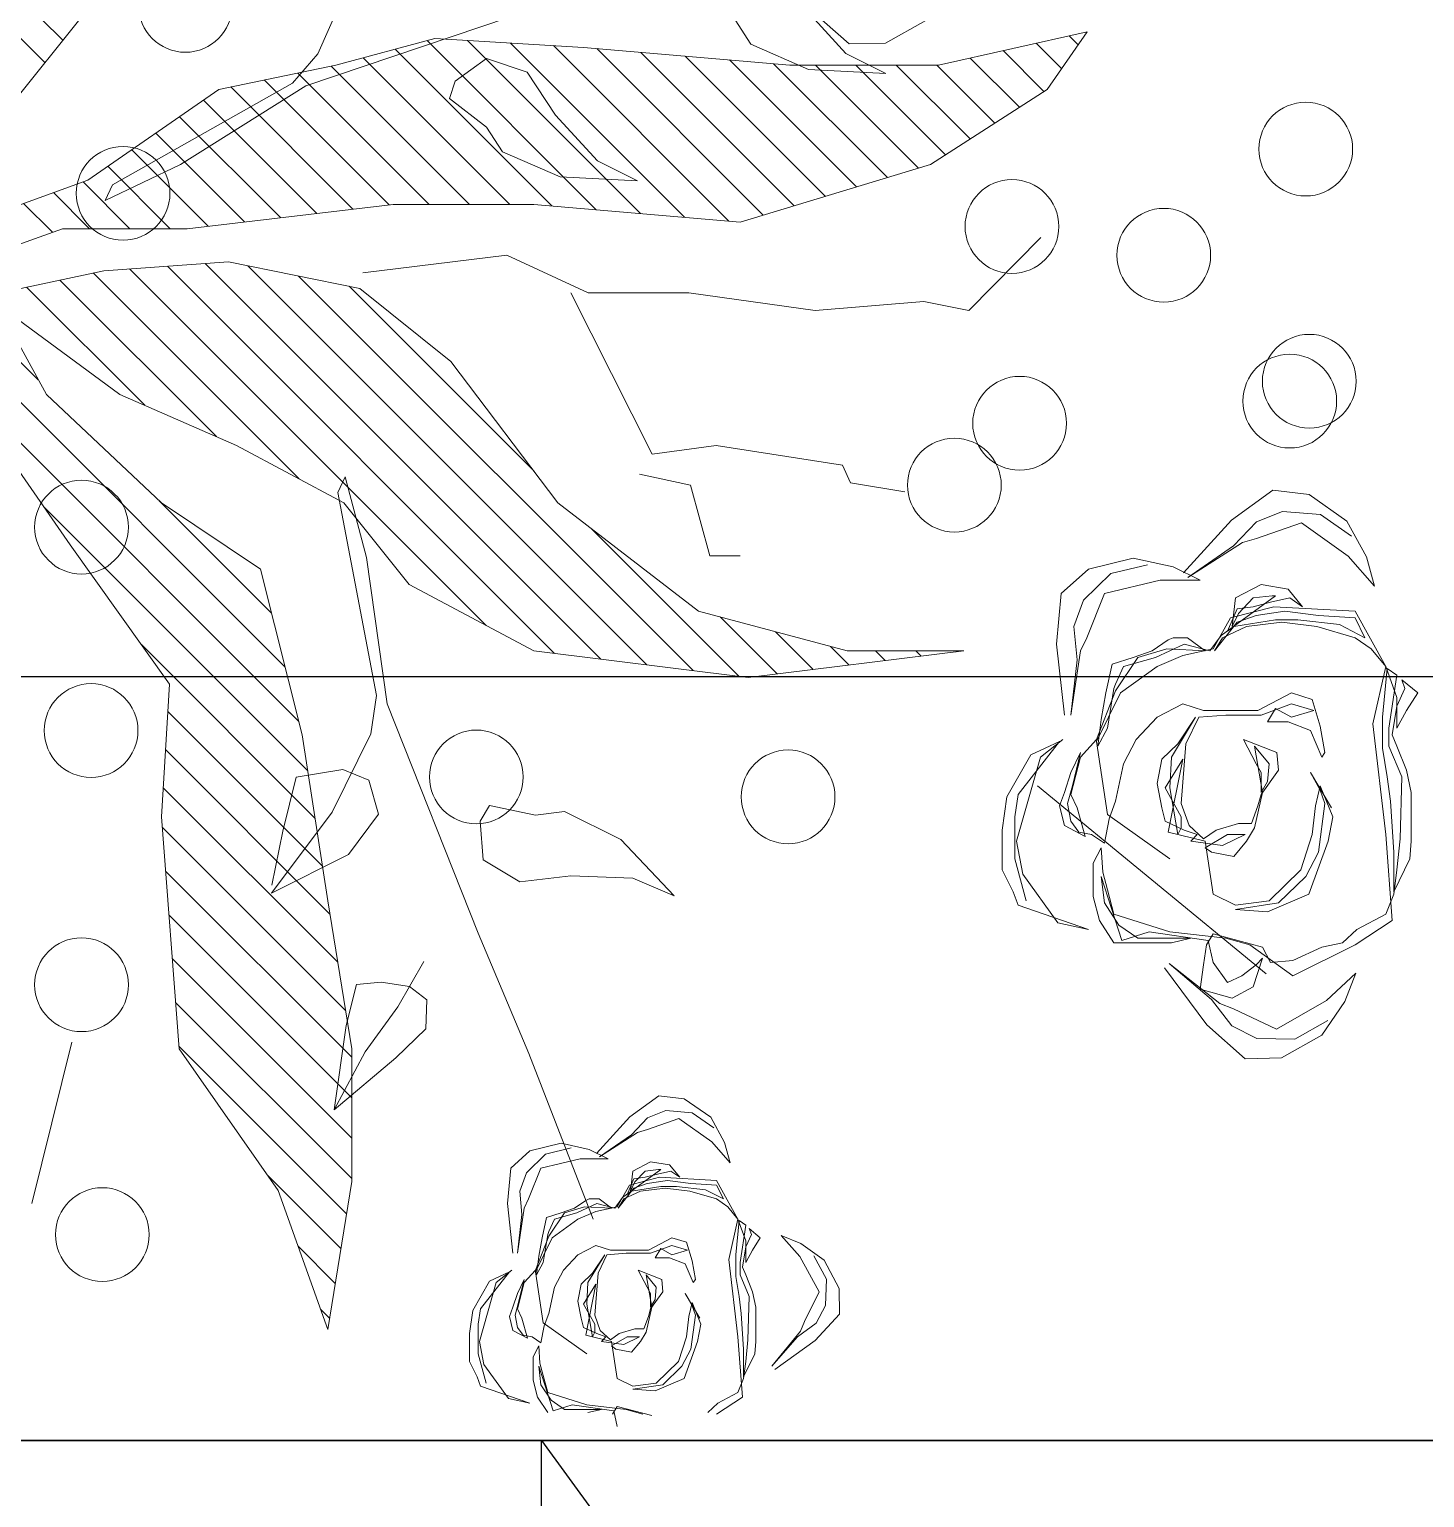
# Model space of a CAD drawing. Header units: millimetres. Extents: x -122165 to 59500, y -31598 to 53500.
# Drawn here: x 3254.5 to 3619.8, y 16248.9 to 16633.2 of the extents above; entities that cross this region are included whole.
import ezdxf

# ---------------------------------------------------------------- set-up
doc = ezdxf.new("R2010")
doc.units = ezdxf.units.MM
doc.header["$MEASUREMENT"] = 0
doc.layers.add('Ano_Line_Parking', color=8, linetype='Continuous')
doc.layers.add('Pln_Elv_Stair', color=3, linetype='Continuous')
for name, color, linetype, lineweight in [('ARC_A_ R.C.C', 162, 'Continuous', 40), ('ARC_A_R.C.C. Hatch', 8, 'Continuous', 5), ('Lan_Planter', 74, 'Continuous', 13)]:
    doc.layers.add(name, color=color, linetype=linetype, lineweight=lineweight)

# ---------------------------------------------------------------- blocks, each defined once
blk = doc.blocks.new('ARC$1$Existing Layout$0$col gf 180116')
at = {"layer": 'ARC_A_R.C.C. Hatch'}
h = blk.add_hatch(color=256, dxfattribs=at)
h.dxf.hatch_style = 1
h.paths.add_polyline_path([(201.73999, 26.78621), (202.64, 26.78621), (202.64, 26.48621), (201.73999, 26.48621)])
edge = h.paths.add_edge_path()
edge.add_line((216.33999, 22.98621), (216.13999, 22.98621))
edge.add_line((216.13999, 22.98621), (216.13999, 25.58621))
edge.add_line((216.13999, 25.58621), (218.33999, 25.58621))
edge.add_line((218.33999, 25.58621), (218.33999, 22.98621))
edge.add_line((218.33999, 22.98621), (218.03999, 22.98621))
h.paths.add_polyline_path([(207.13999, 25.88621), (207.43999, 25.88621), (207.43999, 26.78621), (207.13999, 26.78621)])
h.paths.add_polyline_path([(208.03999, 20.48621), (208.03999, 20.78621), (207.13999, 20.78621), (207.13999, 20.48621)])
h.paths.add_polyline_path([(202.63999, 32.78621), (202.63999, 32.48621), (201.73999, 32.48621), (201.73999, 32.78621)])
h.paths.add_polyline_path([(191.23999, 20.48621), (191.23999, 20.78621), (190.33999, 20.78621), (190.33999, 20.48621)])
h.paths.add_polyline_path([(184.03999, 20.48621), (184.03999, 20.78621), (183.13999, 20.78621), (183.13999, 20.48621)])
h.paths.add_polyline_path([(220.63999, 14.18621), (220.33999, 14.18621), (220.33999, 13.28621), (220.63999, 13.28621)])
h.paths.add_polyline_path([(220.63999, 20.48621), (220.63999, 20.78621), (219.73999, 20.78621), (219.73999, 20.48621)])
h.paths.add_polyline_path([(220.63999, 25.28621), (220.63999, 25.58621), (219.73999, 25.58621), (219.73999, 25.28621)])
h.paths.add_polyline_path([(220.63999, 32.78621), (220.63999, 32.48621), (219.73999, 32.48621), (219.73999, 32.78621)])
h.paths.add_polyline_path([(220.33999, 37.28621), (220.63999, 37.28621), (220.63999, 38.18621), (220.33999, 38.18621)])
h.paths.add_polyline_path([(201.13999, 43.28621), (201.43999, 43.28621), (201.43999, 44.18621), (201.13999, 44.18621)])
h.paths.add_polyline_path([(196.33999, 43.28621), (196.63999, 43.28621), (196.63999, 44.18621), (196.33999, 44.18621)])
h.paths.add_polyline_path([(190.33999, 43.28621), (190.63999, 43.28621), (190.63999, 44.18621), (190.33999, 44.18621)])
h.paths.add_polyline_path([(207.13999, 43.28621), (207.43999, 43.28621), (207.43999, 44.18621), (207.13999, 44.18621)])
h.paths.add_polyline_path([(220.63999, 56.78621), (220.33999, 56.78621), (220.33999, 55.88621), (220.63999, 55.88621)])
h.paths.add_polyline_path([(220.33999, 50.78621), (220.63999, 50.78621), (220.63999, 49.88621), (220.33999, 49.88621)])
h.paths.add_polyline_path([(226.33999, 50.78621), (226.63999, 50.78621), (226.63999, 49.88621), (226.33999, 49.88621)])
h.paths.add_polyline_path([(220.33999, 43.28621), (220.63999, 43.28621), (220.63999, 44.18621), (220.33999, 44.18621)])
h.paths.add_polyline_path([(232.63999, 44.18621), (232.63999, 43.88621), (231.73999, 43.88621), (231.73999, 44.18621)])
h.paths.add_polyline_path([(232.63999, 50.48621), (232.63999, 50.78621), (231.73999, 50.78621), (231.73999, 50.48621)])
h.paths.add_polyline_path([(232.63999, 55.88621), (232.63999, 56.18621), (231.73999, 56.18621), (231.73999, 55.88621)])
h.paths.add_polyline_path([(213.13999, 43.28621), (213.43999, 43.28621), (213.43999, 44.18621), (213.13999, 44.18621)])
h.paths.add_polyline_path([(226.63999, 7.88621), (226.63999, 8.18621), (225.73999, 8.18621), (225.73999, 7.88621)])
h.paths.add_polyline_path([(226.63999, 13.28621), (226.63999, 13.58621), (225.73999, 13.58621), (225.73999, 13.28621)])
h.paths.add_polyline_path([(201.73999, 20.78621), (201.73999, 20.48621), (202.63999, 20.48621), (202.63999, 20.78621)])
h.paths.add_polyline_path([(184.03999, 25.88621), (184.03999, 26.18621), (183.13999, 26.18621), (183.13999, 25.88621)])
h.paths.add_polyline_path([(183.13999, 14.18621), (183.13999, 13.88621), (184.03999, 13.88621), (184.03999, 14.18621)])
h.paths.add_polyline_path([(202.63999, 13.88621), (202.63999, 14.18621), (201.73999, 14.18621), (201.73999, 13.88621)])
h.paths.add_polyline_path([(196.33999, 13.28621), (196.63999, 13.28621), (196.63999, 14.18621), (196.33999, 14.18621)])
h.paths.add_polyline_path([(190.33999, 13.28621), (190.63999, 13.28621), (190.63999, 14.18621), (190.33999, 14.18621)])
h.paths.add_polyline_path([(196.33999, 25.88621), (196.63999, 25.88621), (196.63999, 26.78621), (196.33999, 26.78621)])
h.paths.add_polyline_path([(190.33999, 25.88621), (190.63999, 25.88621), (190.63999, 26.78621), (190.33999, 26.78621)])
h.paths.add_polyline_path([(214.03999, 13.28621), (214.03999, 13.58621), (213.13999, 13.58621), (213.13999, 13.28621)])
h.paths.add_polyline_path([(213.13999, 20.78621), (213.13999, 20.48621), (214.03999, 20.48621), (214.03999, 20.78621)])
h.paths.add_polyline_path([(213.43999, 26.78621), (213.13999, 26.78621), (213.13999, 25.88621), (213.43999, 25.88621)])
h.paths.add_polyline_path([(214.03999, 32.78621), (214.03999, 32.48621), (213.13999, 32.48621), (213.13999, 32.78621)])
h.paths.add_polyline_path([(214.03999, 7.88621), (214.03999, 8.18621), (213.13999, 8.18621), (213.13999, 7.88621)])
h.paths.add_polyline_path([(226.63999, 20.48621), (226.63999, 20.78621), (225.73999, 20.78621), (225.73999, 20.48621)])
h.paths.add_polyline_path([(226.63999, 25.28621), (226.63999, 25.58621), (225.73999, 25.58621), (225.73999, 25.28621)])
h.paths.add_polyline_path([(226.63999, 32.78621), (226.63999, 32.48621), (225.73999, 32.48621), (225.73999, 32.78621)])
h.paths.add_polyline_path([(226.63999, 37.28621), (226.63999, 37.58621), (225.73999, 37.58621), (225.73999, 37.28621)])
h.paths.add_polyline_path([(225.73999, 44.18621), (225.73999, 43.88621), (226.63999, 43.88621), (226.63999, 44.18621)])
h.paths.add_polyline_path([(226.63999, 56.78621), (226.33999, 56.78621), (226.33999, 55.88621), (226.63999, 55.88621)])
h.paths.add_polyline_path([(214.03999, 55.88621), (214.03999, 56.18621), (213.13999, 56.18621), (213.13999, 55.88621)])
h.paths.add_polyline_path([(213.13999, 37.28621), (213.43999, 37.28621), (213.43999, 38.18621), (213.13999, 38.18621)])
h.paths.add_polyline_path([(214.03999, 50.78621), (213.73999, 50.78621), (213.73999, 49.88621), (214.03999, 49.88621)])
h.paths.add_polyline_path([(207.13999, 37.28621), (207.43999, 37.28621), (207.43999, 38.18621), (207.13999, 38.18621)])
h.paths.add_polyline_path([(207.13999, 49.88621), (207.43999, 49.88621), (207.43999, 50.78621), (207.13999, 50.78621)])
h.paths.add_polyline_path([(183.13999, 50.18621), (183.13999, 49.88621), (184.03999, 49.88621), (184.03999, 50.18621)])
h.paths.add_polyline_path([(183.13999, 38.18621), (183.13999, 37.88621), (184.03999, 37.88621), (184.03999, 38.18621)])
h.paths.add_polyline_path([(201.73999, 37.58621), (201.73999, 37.28621), (202.63999, 37.28621), (202.63999, 37.58621)])
h.paths.add_polyline_path([(196.33999, 37.28621), (196.63999, 37.28621), (196.63999, 38.18621), (196.33999, 38.18621)])
h.paths.add_polyline_path([(190.33999, 37.28621), (190.63999, 37.28621), (190.63999, 38.18621), (190.33999, 38.18621)])
h.paths.add_polyline_path([(201.13999, 49.88621), (201.43999, 49.88621), (201.43999, 50.78621), (201.13999, 50.78621)])
h.paths.add_polyline_path([(196.33999, 49.88621), (196.63999, 49.88621), (196.63999, 50.78621), (196.33999, 50.78621)])
h.paths.add_polyline_path([(190.33999, 49.88621), (190.63999, 49.88621), (190.63999, 50.78621), (190.33999, 50.78621)])
h.paths.add_polyline_path([(220.63999, 8.18621), (220.33999, 8.18621), (220.33999, 7.28621), (220.63999, 7.28621)])
h.paths.add_polyline_path([(195.73999, 20.48621), (195.73999, 20.78621), (196.63999, 20.78621), (196.63999, 20.48621)])
h.paths.add_polyline_path([(183.13999, 43.58621), (183.13999, 43.28621), (184.03999, 43.28621), (184.03999, 43.58621)])
blk = doc.blocks.new('ARC')
at = {"layer": 'ARC_A_ R.C.C', "extrusion": (4.48937e-09, -4.26518e-20, 1), "xscale": 999.9941761349517, "yscale": 999.9941761349517, "zscale": 999.9941761349517}
blk.add_blockref('ARC$1$Existing Layout$0$col gf 180116', (-183138.93, -13286.14, -0.89), dxfattribs=at)
blk = doc.blocks.new('b-85')
at = {"color": 30, "true_color": 0xef731a}
for p, q in [((-285.22, 701.71), (-274.62, 707.08)), ((-274.62, 707.08), (-255.53, 707.08)), ((-255.53, 707.08), (-239.63, 704.78)), ((-239.63, 704.78), (-219.48, 693.28)), ((-303.24, 665.67), (-291.58, 699.41)), ((-291.58, 699.41), (-285.22, 701.71)), ((-269.31, 700.95), (-289.46, 695.58)), ((-260.83, 700.18), (-276.74, 697.11)), ((-249.17, 700.95), (-269.31, 700.95)), ((-220.54, 688.68), (-260.83, 700.18)), ((-238.57, 699.41), (-249.17, 700.95)), ((-213.12, 679.47), (-238.57, 699.41)), ((-276.74, 697.11), (-300.06, 680.24)), ((-219.48, 693.28), (-213.12, 679.47)), ((-212.06, 677.94), (-220.54, 688.68)), ((-300.06, 680.24), (-303.24, 665.67)), ((-258.71, 667.2), (-253.41, 677.17)), ((-253.41, 677.17), (-243.87, 679.47)), ((-243.87, 679.47), (-237.51, 677.17)), ((-237.51, 677.17), (-227.96, 674.11)), ((-200.39, 677.17), (-166.47, 681.01)), ((-166.47, 681.01), (-142.08, 678.71)), ((-142.08, 678.71), (-130.42, 665.67)), ((-244.93, 671.04), (-258.71, 667.2)), ((-256.59, 670.27), (-257.65, 664.14)), ((-251.29, 674.11), (-256.59, 670.27)), ((-242.81, 675.64), (-251.29, 674.11)), ((-238.57, 674.11), (-244.93, 671.04)), ((-234.32, 673.34), (-242.81, 675.64)), ((-220.54, 669.5), (-238.57, 674.11)), ((-218.42, 669.5), (-234.32, 673.34)), ((-227.96, 674.11), (-218.42, 669.5)), ((-212.06, 661.83), (-220.54, 669.5)), ((-200.39, 674.11), (-173.89, 671.04)), ((-169.65, 669.5), (-200.39, 674.11)), ((-173.89, 671.04), (-157.98, 672.57)), ((-163.28, 666.44), (-169.65, 669.5)), ((-157.98, 672.57), (-145.26, 667.97)), ((-287.34, 663.37), (-299, 660.3)), ((-271.43, 663.37), (-287.34, 663.37)), ((-264.01, 659.53), (-271.43, 663.37)), ((-257.65, 664.14), (-261.89, 658)), ((-142.08, 658), (-163.28, 666.44)), ((-145.26, 667.97), (-132.54, 654.93)), ((-130.42, 665.67), (-125.11, 644.2)), ((-299, 660.3), (-309.6, 653.4)), ((-277.8, 659.53), (-308.54, 649.56)), ((-301.12, 651.1), (-290.52, 658)), ((-295.82, 653.4), (-284.16, 656.47)), ((-290.52, 658), (-277.8, 659.53)), ((-284.16, 656.47), (-275.68, 658.77)), ((-275.68, 658.77), (-264.01, 659.53)), ((-269.31, 626.56), (-248.11, 656.47)), ((-261.89, 658), (-250.23, 655.7)), ((-250.23, 655.7), (-241.75, 652.63)), ((-248.11, 656.47), (-213.12, 661.83)), ((-215.24, 661.07), (-202.52, 659.53)), ((-206.76, 656.47), (-215.24, 661.07)), ((-213.12, 661.83), (-189.79, 650.33)), ((-188.73, 652.63), (-212.06, 661.83)), ((-187.67, 653.4), (-206.76, 656.47)), ((-202.52, 659.53), (-189.79, 657.23)), ((-189.79, 657.23), (-176.01, 654.17)), ((-135.72, 631.16), (-142.08, 658)), ((-132.54, 654.93), (-128.3, 637.29)), ((-309.6, 653.4), (-309.6, 644.2)), ((-308.54, 649.56), (-304.3, 636.53)), ((-307.48, 641.9), (-301.12, 651.1)), ((-304.3, 626.56), (-295.82, 653.4)), ((-241.75, 652.63), (-223.72, 648.8)), ((-223.72, 648.8), (-212.06, 642.66)), ((-189.79, 650.33), (-177.07, 632.69)), ((-172.83, 641.9), (-188.73, 652.63)), ((-185.55, 652.63), (-187.67, 653.4)), ((-177.07, 648.8), (-185.55, 652.63)), ((-172.83, 633.46), (-177.07, 648.8)), ((-176.01, 654.17), (-172.83, 644.2)), ((-309.6, 644.2), (-309.6, 625.79)), ((-307.48, 616.59), (-307.48, 641.9)), ((-212.06, 642.66), (-201.46, 632.69)), ((-172.83, 644.2), (-169.65, 634.99)), ((-168.59, 628.09), (-172.83, 641.9)), ((-125.11, 644.2), (-129.36, 625.02)), ((-304.3, 636.53), (-308.54, 608.15)), ((-169.65, 634.99), (-164.35, 627.32)), ((-321.62, 629.22), (-348.99, 608.8)), ((-338.8, 602.59), (-319.52, 626.98)), ((-319.52, 626.98), (-336.75, 606.61)), ((-256.59, 627.32), (-260.83, 609.69)), ((-221.6, 620.42), (-256.59, 627.32)), ((-255.53, 619.66), (-251.29, 628.86)), ((-251.29, 628.86), (-244.93, 630.39)), ((-249.17, 621.19), (-235.38, 628.86)), ((-244.93, 630.39), (-233.26, 632.69)), ((-235.38, 628.86), (-221.6, 620.42)), ((-233.26, 632.69), (-221.6, 630.39)), ((-221.6, 630.39), (-214.18, 622.72)), ((-201.46, 632.69), (-195.09, 620.42)), ((-177.07, 632.69), (-171.77, 620.42)), ((-166.47, 619.66), (-172.83, 633.46)), ((-169.65, 609.69), (-168.59, 628.09)), ((-164.35, 627.32), (-163.28, 625.02)), ((-135.72, 611.99), (-135.72, 631.16)), ((-309.6, 625.79), (-307.48, 616.59)), ((-307.48, 599.72), (-304.3, 626.56)), ((-235.38, 626.56), (-257.65, 622.72)), ((-257.65, 622.72), (-254.47, 621.19)), ((-254.47, 621.19), (-249.17, 621.19)), ((-242.81, 621.19), (-253.41, 617.35)), ((-214.18, 618.89), (-242.81, 621.19)), ((-220.54, 625.79), (-235.38, 626.56)), ((-201.46, 614.29), (-220.54, 625.79)), ((-214.18, 622.72), (-201.46, 614.29)), ((-195.09, 620.42), (-198.27, 610.45)), ((-171.77, 620.42), (-168.59, 605.85)), ((-163.28, 625.02), (-163.28, 618.12)), ((-129.36, 625.02), (-135.72, 611.99)), ((-132.17, 619.98), (-106.92, 597)), ((-262.95, 601.25), (-260.83, 616.59)), ((-260.83, 616.59), (-257.65, 613.52)), ((-253.41, 617.35), (-259.77, 610.45)), ((-257.65, 613.52), (-255.53, 619.66)), ((-201.46, 612.75), (-214.18, 618.89)), ((-200.39, 599.72), (-201.46, 612.75)), ((-169.65, 607.39), (-166.47, 619.66)), ((-163.28, 618.12), (-169.65, 609.69)), ((-134.48, 617.96), (-119.31, 596)), ((-117.66, 591.8), (-134.48, 617.96)), ((-348.99, 608.8), (-365.2, 590.44)), ((-336.75, 606.61), (-349.4, 596.84)), ((-336.11, 596.65), (-331.87, 611.99)), ((-331.87, 611.99), (-320.21, 610.45)), ((-319.15, 605.85), (-328.69, 598.95)), ((-320.21, 610.45), (-310.67, 608.92)), ((-308.54, 608.15), (-319.15, 605.85)), ((-305.36, 605.85), (-311.73, 582.08)), ((-310.67, 608.92), (-305.36, 605.85)), ((-286.28, 605.85), (-291.58, 595.11)), ((-260.83, 609.69), (-286.28, 605.85)), ((-268.25, 595.88), (-266.13, 606.62)), ((-266.13, 606.62), (-264.01, 609.69)), ((-264.01, 609.69), (-257.65, 598.95)), ((-259.77, 610.45), (-255.53, 604.32)), ((-198.27, 610.45), (-198.27, 584.38)), ((-162.22, 602.02), (-169.65, 607.39)), ((-168.59, 605.85), (-153.74, 597.42)), ((-341.34, 596), (-338.8, 602.59)), ((-328.69, 598.95), (-325.51, 592.05)), ((-310.67, 588.21), (-307.48, 599.72)), ((-257.65, 590.51), (-262.95, 601.25)), ((-257.65, 598.95), (-257.65, 590.51)), ((-255.53, 604.32), (-252.35, 593.58)), ((-200.39, 582.84), (-200.39, 599.72)), ((-169.65, 605.08), (-155.86, 594.35)), ((-163.28, 601.25), (-169.65, 605.08)), ((-157.98, 589.75), (-163.28, 601.25)), ((-143.14, 575.94), (-162.22, 602.02)), ((-160.1, 598.95), (-149.5, 594.35)), ((-157.98, 595.88), (-160.1, 598.95)), ((-349.4, 596.84), (-355.53, 584.78)), ((-351.03, 575.34), (-341.34, 596)), ((-330.81, 586.68), (-336.11, 596.65)), ((-325.51, 592.05), (-320.21, 585.14)), ((-294.76, 579.78), (-293.7, 595.11)), ((-293.7, 595.11), (-290.52, 574.41)), ((-291.58, 595.11), (-289.46, 579.01)), ((-260.83, 589.75), (-268.25, 595.88)), ((-252.35, 593.58), (-252.35, 587.45)), ((-157.98, 596.65), (-151.62, 593.58)), ((-144.2, 595.11), (-157.98, 596.65)), ((-154.8, 575.94), (-157.98, 595.88)), ((-155.86, 594.35), (-152.68, 585.14)), ((-153.74, 597.42), (-148.44, 576.71)), ((-151.62, 593.58), (-144.2, 586.68)), ((-149.5, 594.35), (-148.44, 586.68)), ((-137.84, 582.84), (-144.2, 595.11)), ((-119.31, 596), (-107.67, 585.06)), ((-115.78, 585), (-117.66, 591.8)), ((-106.92, 597), (-92.57, 577.14)), ((-365.2, 590.44), (-364.79, 572.95)), ((-355.53, 584.78), (-355.89, 566.57)), ((-317.03, 582.08), (-330.81, 586.68)), ((-325.51, 567.51), (-310.67, 588.21)), ((-320.21, 585.14), (-317.03, 582.08)), ((-254.47, 585.91), (-260.83, 589.75)), ((-237.51, 582.08), (-254.47, 585.91)), ((-252.35, 587.45), (-243.87, 584.38)), ((-215.24, 585.91), (-237.51, 582.08)), ((-223.72, 585.14), (-227.96, 582.84)), ((-212.06, 591.28), (-223.72, 585.14)), ((-223.72, 579.01), (-215.24, 585.91)), ((-218.42, 575.18), (-212.06, 591.28)), ((-155.86, 572.87), (-157.98, 589.75)), ((-152.68, 585.14), (-150.56, 571.34)), ((-148.44, 586.68), (-146.32, 578.24)), ((-144.2, 586.68), (-143.14, 577.48)), ((-108.14, 563.49), (-115.78, 585)), ((-107.67, 585.06), (-102.74, 572.46)), ((-311.73, 582.08), (-319.15, 578.24)), ((-319.15, 578.24), (-318.09, 567.51)), ((-286.28, 559.84), (-294.76, 579.78)), ((-289.46, 579.01), (-274.62, 563.67)), ((-243.87, 584.38), (-238.57, 582.84)), ((-238.57, 582.84), (-226.9, 574.41)), ((-237.51, 582.84), (-232.2, 579.78)), ((-227.96, 582.84), (-237.51, 582.84)), ((-232.2, 579.78), (-223.72, 579.01)), ((-203.58, 579.78), (-197.21, 575.94)), ((-203.58, 569.81), (-203.58, 579.78)), ((-195.09, 568.27), (-200.39, 582.84)), ((-198.27, 584.38), (-189.79, 568.27)), ((-146.32, 578.24), (-144.2, 569.04)), ((-143.14, 577.48), (-143.14, 575.94)), ((-139.96, 569.81), (-137.84, 582.84)), ((-364.79, 572.95), (-353.96, 553.66)), ((-337.31, 551.41), (-351.03, 575.34)), ((-290.52, 574.41), (-277.8, 561.37)), ((-226.9, 574.41), (-218.42, 575.18)), ((-197.21, 575.94), (-201.46, 568.27)), ((-157.98, 556), (-155.86, 572.87)), ((-154.8, 565.21), (-154.8, 575.94)), ((-150.56, 571.34), (-152.68, 555.24)), ((-148.44, 576.71), (-150.56, 537.6)), ((-102.74, 572.46), (-104.15, 554.29)), ((-92.57, 577.14), (-94.68, 559.78)), ((-355.89, 566.57), (-346.92, 550.8)), ((-310.67, 537.6), (-325.51, 567.51)), ((-318.09, 567.51), (-311.73, 553.7)), ((-274.62, 563.67), (-257.65, 558.3)), ((-207.82, 559.07), (-203.58, 569.81)), ((-201.46, 568.27), (-198.27, 557.54)), ((-198.27, 557.54), (-195.09, 568.27)), ((-189.79, 568.27), (-192.97, 558.3)), ((-156.92, 545.27), (-154.8, 565.21)), ((-148.44, 562.9), (-139.96, 569.81)), ((-144.2, 569.04), (-148.44, 562.9)), ((-124.13, 541.01), (-108.14, 563.49)), ((-260.83, 550.63), (-286.28, 559.84)), ((-277.8, 561.37), (-266.13, 555.24)), ((-257.65, 558.3), (-243.87, 556.77)), ((-227.96, 559.07), (-244.93, 549.1)), ((-243.87, 556.77), (-234.32, 554.47)), ((-236.44, 554.47), (-227.96, 559.07)), ((-220.54, 553.7), (-207.82, 559.07)), ((-192.97, 558.3), (-205.7, 554.47)), ((-94.68, 559.78), (-107.33, 541.63)), ((-353.96, 553.66), (-337.75, 542.58)), ((-324.19, 537.42), (-337.31, 551.41)), ((-311.73, 553.7), (-309.6, 543.73)), ((-266.13, 555.24), (-242.81, 552.17)), ((-249.17, 548.33), (-260.83, 550.63)), ((-234.32, 554.47), (-249.17, 548.33)), ((-242.81, 552.17), (-236.44, 554.47)), ((-218.42, 552.17), (-220.54, 553.7)), ((-205.7, 554.47), (-218.42, 552.17)), ((-163.28, 537.6), (-157.98, 556)), ((-152.68, 555.24), (-153.74, 537.6)), ((-104.15, 554.29), (-114.62, 539.48)), ((-337.75, 542.58), (-324.19, 537.42)), ((-309.6, 543.73), (-303.24, 536.83)), ((-163.28, 533), (-156.92, 545.27)), ((-299, 519.96), (-310.67, 537.6)), ((-303.24, 536.83), (-295.82, 523.03)), ((-150.56, 537.6), (-177.07, 523.03)), ((-168.59, 529.93), (-163.28, 537.6)), ((-153.74, 537.6), (-163.28, 533)), ((-138.54, 528.37), (-124.13, 541.01)), ((-107.33, 541.63), (-124.54, 532.18)), ((-204.64, 529.16), (-257.65, 523.03)), ((-177.07, 523.03), (-204.64, 529.16)), ((-177.07, 523.03), (-168.59, 529.93)), ((-124.54, 532.18), (-138.54, 528.37)), ((-257.65, 523.03), (-299, 519.96)), ((-295.82, 523.03), (-286.28, 519.19)), ((-230.08, 522.26), (-241.75, 520.73)), ((-216.3, 524.56), (-230.08, 522.26)), ((-230.08, 515.36), (-215.24, 521.49)), ((-201.46, 524.56), (-216.3, 524.56)), ((-215.24, 521.49), (-206.76, 521.49)), ((-206.76, 521.49), (-181.31, 517.66)), ((-178.13, 522.26), (-201.46, 524.56)), ((-191.91, 517.66), (-177.07, 523.03)), ((-181.31, 517.66), (-178.13, 522.26)), ((-286.28, 519.19), (-274.62, 517.66)), ((-285.22, 519.19), (-269.31, 511.52)), ((-266.13, 519.19), (-285.22, 519.19)), ((-274.62, 517.66), (-259.77, 516.12)), ((-241.75, 520.73), (-266.13, 519.19)), ((-259.77, 516.12), (-230.08, 515.36)), ((-226.9, 513.06), (-215.24, 517.66)), ((-215.24, 517.66), (-209.94, 519.96)), ((-209.94, 519.96), (-196.15, 517.66)), ((-206.76, 517.66), (-191.91, 517.66)), ((-198.27, 513.06), (-206.76, 517.66)), ((-196.15, 517.66), (-187.67, 513.82)), ((-183.43, 515.36), (-189.79, 507.69)), ((-187.67, 513.82), (-183.43, 515.36)), ((-269.31, 511.52), (-260.83, 510.76)), ((-260.83, 510.76), (-251.29, 510.76)), ((-251.29, 510.76), (-237.51, 510.76)), ((-237.51, 510.76), (-226.9, 513.06)), ((-189.79, 507.69), (-198.27, 513.06)), ((-350.83, -234.9), (-337.03, -235.43)), ((-522.3, -261.21), (-517.85, -259.6)), ((-506.71, -260.13), (-520.81, -263.89)), ((-517.85, -259.6), (-510.42, -255.84)), ((-510.42, -255.84), (-497.06, -255.84)), ((-492.61, -260.13), (-506.71, -260.13)), ((-497.06, -255.84), (-485.93, -257.45)), ((-485.19, -261.21), (-492.61, -260.13)), ((-485.93, -257.45), (-471.83, -265.5)), ((-530.46, -284.83), (-522.3, -261.21)), ((-511.91, -262.82), (-528.24, -274.63)), ((-500.78, -260.67), (-511.91, -262.82)), ((-472.57, -268.72), (-500.78, -260.67)), ((-467.38, -275.16), (-485.19, -261.21)), ((-471.83, -265.5), (-467.38, -275.16)), ((-528.24, -274.63), (-530.46, -284.83)), ((-466.63, -276.24), (-472.57, -268.72)), ((-458.47, -276.77), (-434.72, -274.09)), ((-434.72, -274.09), (-417.65, -275.7)), ((-499.29, -283.75), (-495.58, -276.77)), ((-489.64, -281.07), (-499.29, -283.75)), ((-497.81, -281.61), (-498.55, -285.9)), ((-494.1, -278.92), (-497.81, -281.61)), ((-495.58, -276.77), (-488.9, -275.16)), ((-488.16, -277.85), (-494.1, -278.92)), ((-485.19, -278.92), (-489.64, -281.07)), ((-488.9, -275.16), (-484.45, -276.77)), ((-482.22, -279.46), (-488.16, -277.85)), ((-472.57, -282.14), (-485.19, -278.92)), ((-484.45, -276.77), (-477.77, -278.92)), ((-471.09, -282.14), (-482.22, -279.46)), ((-477.77, -278.92), (-471.09, -282.14)), ((-458.47, -278.92), (-439.91, -281.07)), ((-436.95, -282.14), (-458.47, -278.92)), ((-439.91, -281.07), (-428.78, -280)), ((-428.78, -280), (-419.88, -283.22)), ((-417.65, -275.7), (-409.48, -284.83)), ((-527.49, -288.58), (-534.92, -293.42)), ((-519.33, -286.44), (-527.49, -288.58)), ((-508.2, -286.44), (-519.33, -286.44)), ((-503, -289.12), (-508.2, -286.44)), ((-498.55, -285.9), (-501.52, -290.2)), ((-491.87, -291.27), (-467.38, -287.51)), ((-466.63, -287.51), (-472.57, -282.14)), ((-468.86, -288.05), (-459.95, -289.12)), ((-462.92, -291.27), (-468.86, -288.05)), ((-467.38, -287.51), (-451.05, -295.56)), ((-450.31, -293.95), (-466.63, -287.51)), ((-442.17, -315.21), (-362.7, -284.31)), ((-432.49, -284.29), (-436.95, -282.14)), ((-417.65, -290.2), (-432.49, -284.29)), ((-419.88, -283.22), (-410.97, -292.34)), ((-409.48, -284.83), (-405.77, -299.86)), ((-512.65, -289.12), (-534.17, -296.1)), ((-533.43, -301.47), (-528.98, -295.03)), ((-531.21, -312.21), (-525.27, -293.42)), ((-528.98, -295.03), (-521.56, -290.2)), ((-525.27, -293.42), (-517.1, -291.27)), ((-521.56, -290.2), (-512.65, -289.12)), ((-517.1, -291.27), (-511.17, -289.66)), ((-511.17, -289.66), (-503, -289.12)), ((-506.71, -312.21), (-491.87, -291.27)), ((-501.52, -290.2), (-493.35, -291.81)), ((-493.35, -291.81), (-487.42, -293.95)), ((-487.42, -293.95), (-474.8, -296.64)), ((-449.56, -293.42), (-462.92, -291.27)), ((-459.95, -289.12), (-451.05, -290.73)), ((-451.05, -290.73), (-441.4, -292.88)), ((-451.05, -295.56), (-442.14, -307.91)), ((-439.17, -301.47), (-450.31, -293.95)), ((-448.08, -293.95), (-449.56, -293.42)), ((-442.14, -296.64), (-448.08, -293.95)), ((-441.4, -292.88), (-439.17, -299.86)), ((-413.2, -308.98), (-417.65, -290.2)), ((-410.97, -292.34), (-408, -304.69)), ((-534.17, -296.1), (-531.21, -305.23)), ((-533.43, -319.18), (-533.43, -301.47)), ((-474.8, -296.64), (-466.63, -300.93)), ((-466.63, -300.93), (-459.21, -307.91)), ((-439.17, -307.37), (-442.14, -296.64)), ((-439.17, -299.86), (-436.95, -306.3)), ((-436.2, -311.13), (-439.17, -301.47)), ((-405.77, -299.86), (-408.74, -313.28)), ((-531.21, -305.23), (-534.17, -325.09)), ((-494.1, -310.59), (-489.64, -309.52)), ((-489.64, -309.52), (-481.48, -307.91)), ((-481.48, -307.91), (-473.31, -309.52)), ((-473.31, -309.52), (-468.12, -314.89)), ((-459.21, -307.91), (-454.76, -316.5)), ((-442.14, -307.91), (-438.43, -316.5)), ((-434.72, -317.04), (-439.17, -307.37)), ((-436.95, -306.3), (-433.23, -311.67)), ((-413.2, -322.4), (-413.2, -308.98)), ((-534.92, -312.74), (-533.43, -319.18)), ((-533.43, -330.99), (-531.21, -312.21)), ((-497.81, -311.67), (-500.78, -324.02)), ((-482.96, -312.21), (-498.55, -314.89)), ((-498.55, -314.89), (-496.32, -315.96)), ((-473.31, -316.5), (-497.81, -311.67)), ((-497.06, -317.04), (-494.1, -310.59)), ((-496.32, -315.96), (-492.61, -315.96)), ((-488.16, -315.96), (-495.58, -318.65)), ((-492.61, -315.96), (-482.96, -310.59)), ((-468.12, -317.57), (-488.16, -315.96)), ((-482.96, -310.59), (-473.31, -316.5)), ((-472.57, -312.74), (-482.96, -312.21)), ((-459.21, -320.79), (-472.57, -312.74)), ((-468.12, -314.89), (-459.21, -320.79)), ((-454.76, -316.5), (-456.99, -323.48)), ((-438.43, -316.5), (-436.2, -326.7)), ((-436.95, -324.02), (-436.2, -311.13)), ((-433.23, -311.67), (-432.49, -313.28)), ((-432.49, -313.28), (-432.49, -318.11)), ((-408.74, -313.28), (-413.2, -322.4)), ((-410.71, -316.81), (-393.04, -332.9)), ((-502.26, -329.92), (-500.78, -319.18)), ((-500.78, -319.18), (-498.55, -321.33)), ((-495.58, -318.65), (-500.03, -323.48)), ((-500.03, -323.48), (-497.06, -327.77)), ((-498.55, -321.33), (-497.06, -317.04)), ((-459.21, -321.87), (-468.12, -317.57)), ((-458.47, -330.99), (-459.21, -321.87)), ((-456.99, -323.48), (-456.99, -341.73)), ((-436.95, -325.63), (-434.72, -317.04)), ((-432.49, -318.11), (-436.95, -324.02)), ((-412.33, -318.23), (-401.71, -333.59)), ((-400.56, -336.53), (-412.33, -318.23)), ((-534.17, -325.09), (-541.6, -326.7)), ((-531.95, -326.7), (-536.4, -343.34)), ((-535.66, -324.55), (-531.95, -326.7)), ((-518.59, -326.7), (-522.3, -334.22)), ((-500.78, -324.02), (-518.59, -326.7)), ((-505.97, -333.68), (-504.49, -326.16)), ((-504.49, -326.16), (-503, -324.02)), ((-503, -324.02), (-498.55, -331.53)), ((-498.55, -337.44), (-502.26, -329.92)), ((-497.06, -327.77), (-494.84, -335.29)), ((-431.75, -329.38), (-436.95, -325.63)), ((-436.95, -327.24), (-427.3, -334.75)), ((-432.49, -329.92), (-436.95, -327.24)), ((-436.2, -326.7), (-425.81, -332.6)), ((-428.78, -337.97), (-432.49, -329.92)), ((-418.39, -347.64), (-431.75, -329.38)), ((-535.66, -339.05), (-533.43, -330.99)), ((-524.53, -344.95), (-523.78, -334.22)), ((-523.78, -334.22), (-521.56, -348.71)), ((-522.3, -334.22), (-520.81, -345.49)), ((-500.78, -337.97), (-505.97, -333.68)), ((-496.32, -340.66), (-500.78, -337.97)), ((-498.55, -331.53), (-498.55, -337.44)), ((-494.84, -335.29), (-494.84, -339.58)), ((-466.63, -336.9), (-474.8, -341.19)), ((-471.09, -348.17), (-466.63, -336.9)), ((-458.47, -342.8), (-458.47, -330.99)), ((-430.27, -331.53), (-422.84, -334.75)), ((-428.78, -333.68), (-430.27, -331.53)), ((-428.78, -333.14), (-424.33, -335.29)), ((-419.13, -334.22), (-428.78, -333.14)), ((-426.55, -347.64), (-428.78, -333.68)), ((-427.3, -349.78), (-428.78, -337.97)), ((-427.3, -334.75), (-425.07, -341.19)), ((-425.81, -332.6), (-422.1, -347.1)), ((-424.33, -335.29), (-419.13, -340.12)), ((-422.84, -334.75), (-422.1, -340.12)), ((-414.68, -342.8), (-419.13, -334.22)), ((-401.71, -333.59), (-393.56, -341.26)), ((-399.24, -341.3), (-400.56, -336.53)), ((-393.04, -332.9), (-382.99, -346.8)), ((-518.59, -358.91), (-524.53, -344.95)), ((-484.45, -343.34), (-496.32, -340.66)), ((-494.84, -339.58), (-488.9, -341.73)), ((-488.9, -341.73), (-485.19, -342.8)), ((-485.19, -342.8), (-477.02, -348.71)), ((-468.86, -340.66), (-484.45, -343.34)), ((-484.45, -342.8), (-480.74, -344.95)), ((-477.77, -342.8), (-484.45, -342.8)), ((-480.74, -344.95), (-474.8, -345.49)), ((-474.8, -341.19), (-477.77, -342.8)), ((-474.8, -345.49), (-468.86, -340.66)), ((-460.7, -344.95), (-456.24, -347.64)), ((-460.7, -351.93), (-460.7, -344.95)), ((-454.76, -353), (-458.47, -342.8)), ((-456.99, -341.73), (-451.05, -353)), ((-425.07, -341.19), (-423.59, -350.86)), ((-422.1, -340.12), (-420.62, -346.03)), ((-419.13, -340.12), (-418.39, -346.56)), ((-416.16, -351.93), (-414.68, -342.8)), ((-393.89, -356.35), (-399.24, -341.3)), ((-393.56, -341.26), (-390.11, -350.08)), ((-521.56, -348.71), (-512.65, -357.84)), ((-520.81, -345.49), (-510.42, -356.23)), ((-477.02, -348.71), (-471.09, -348.17)), ((-463.67, -359.45), (-460.7, -351.93)), ((-456.24, -347.64), (-459.21, -353)), ((-428.78, -361.59), (-427.3, -349.78)), ((-426.55, -355.15), (-426.55, -347.64)), ((-423.59, -350.86), (-425.07, -362.13)), ((-422.1, -347.1), (-423.59, -374.48)), ((-422.1, -356.76), (-416.16, -351.93)), ((-420.62, -346.03), (-419.13, -352.47)), ((-418.39, -346.56), (-418.39, -347.64)), ((-390.11, -350.08), (-391.1, -362.79)), ((-382.99, -346.8), (-384.47, -358.95)), ((-500.78, -365.35), (-518.59, -358.91)), ((-512.65, -357.84), (-504.49, -362.13)), ((-510.42, -356.23), (-498.55, -359.98)), ((-459.21, -353), (-456.99, -360.52)), ((-456.99, -360.52), (-454.76, -353)), ((-451.05, -353), (-453.27, -359.98)), ((-428.04, -369.11), (-426.55, -355.15)), ((-419.13, -352.47), (-422.1, -356.76)), ((-405.08, -372.09), (-393.89, -356.35)), ((-384.47, -358.95), (-393.33, -371.65)), ((-504.49, -362.13), (-488.16, -364.28)), ((-492.61, -366.96), (-500.78, -365.35)), ((-498.55, -359.98), (-488.9, -361.06)), ((-482.22, -362.67), (-492.61, -366.96)), ((-477.77, -359.45), (-489.64, -366.42)), ((-488.9, -361.06), (-482.22, -362.67)), ((-488.16, -364.28), (-483.7, -362.67)), ((-483.7, -362.67), (-477.77, -359.45)), ((-472.57, -363.2), (-463.67, -359.45)), ((-471.09, -364.28), (-472.57, -363.2)), ((-462.18, -362.67), (-471.09, -364.28)), ((-453.27, -359.98), (-462.18, -362.67)), ((-432.49, -374.48), (-428.78, -361.59)), ((-425.07, -362.13), (-425.81, -374.48)), ((-391.1, -362.79), (-398.43, -373.16)), ((-534.92, -370.18), (-530.46, -375.01)), ((-432.49, -377.7), (-428.04, -369.11)), ((-415.17, -380.94), (-405.08, -372.09)), ((-393.33, -371.65), (-405.37, -378.27)), ((-527.49, -386.82), (-535.66, -374.48)), ((-530.46, -375.01), (-525.27, -384.68)), ((-423.59, -374.48), (-442.14, -384.68)), ((-442.14, -384.68), (-436.2, -379.85)), ((-436.2, -379.85), (-432.49, -374.48)), ((-425.81, -374.48), (-432.49, -377.7)), ((-405.37, -378.27), (-415.17, -380.94)), ((-498.55, -384.68), (-527.49, -386.82)), ((-525.27, -384.68), (-518.59, -387.36)), ((-487.42, -386.29), (-504.49, -387.36)), ((-461.44, -380.38), (-498.55, -384.68)), ((-479.25, -385.21), (-487.42, -386.29)), ((-469.6, -383.6), (-479.25, -385.21)), ((-479.25, -390.05), (-468.86, -385.75)), ((-459.21, -383.6), (-469.6, -383.6)), ((-468.86, -385.75), (-462.92, -385.75)), ((-468.86, -388.44), (-465.15, -386.82)), ((-465.15, -386.82), (-455.5, -388.44)), ((-462.92, -385.75), (-445.11, -388.44)), ((-442.14, -384.68), (-461.44, -380.38)), ((-442.88, -385.21), (-459.21, -383.6)), ((-452.53, -388.44), (-442.14, -384.68)), ((-445.11, -388.44), (-442.88, -385.21)), ((-518.59, -387.36), (-510.42, -388.44)), ((-517.85, -387.36), (-506.71, -392.73)), ((-504.49, -387.36), (-517.85, -387.36)), ((-510.42, -388.44), (-500.03, -389.51)), ((-506.71, -392.73), (-500.78, -393.27)), ((-500.78, -393.27), (-494.1, -393.27)), ((-500.03, -389.51), (-479.25, -390.05)), ((-494.1, -393.27), (-484.45, -393.27)), ((-484.45, -393.27), (-477.02, -391.66)), ((-477.02, -391.66), (-468.86, -388.44)), ((-462.92, -388.44), (-452.53, -388.44)), ((-456.99, -391.66), (-462.92, -388.44)), ((-451.05, -395.41), (-456.99, -391.66)), ((-455.5, -388.44), (-449.56, -391.12)), ((-446.59, -390.05), (-451.05, -395.41)), ((-449.56, -391.12), (-446.59, -390.05)), ((-512.69, -400.92), (-498.66, -413.25)), ((-495.88, -414.74), (-512.69, -400.92)), ((-514.28, -402.36), (-500.36, -421.79)), ((-450.07, -405.39), (-460.04, -414.38)), ((-453.86, -414.81), (-450.07, -405.39)), ((-498.66, -413.25), (-492, -422.24)), ((-491.3, -416.6), (-495.88, -414.74)), ((-460.04, -414.38), (-476.97, -423.67)), ((-461.84, -426), (-453.86, -414.81)), ((-500.36, -421.79), (-487.73, -433.38)), ((-492, -422.24), (-483.64, -426.69)), ((-476.97, -423.67), (-491.3, -416.6)), ((-470.9, -427.18), (-459.74, -421.11)), ((138.87, -416.41), (116.96, -436.45)), ((137.69, -419.61), (121.47, -437.98)), ((-483.64, -426.69), (-470.9, -427.18)), ((-475.48, -433.32), (-461.84, -426)), ((-487.73, -433.38), (-475.48, -433.32)), ((121.89, -455.46), (132.71, -474.75))]:
    blk.add_line(p, q, dxfattribs=at)
at = {"color": 97, "true_color": 0x446a2a}
for p, q in [((-203.28, -173.95), (47.78, 77.11)), ((-177.39, -167.46), (32.87, 42.8)), ((-39.59, -49.05), (35.25, 25.79)), ((112.5, -52.15), (164.46, -0.19)), ((123.27, -60.78), (182.79, -1.25)), ((-118.75, -64.42), (-62.56, -25.31)), ((32.87, -60.59), (20.15, -25.31)), ((-3.18, -29.14), (-46.65, -52.92)), ((-46.65, -88.19), (-3.18, -29.14)), ((143.14, -76.69), (83.76, -29.14)), ((4.24, -40.65), (12.72, -80.52)), ((31.17, -55.88), (45.03, -42.02)), ((44.53, -40.65), (56.2, -72.86)), ((-357.32, -65.19), (-434.72, -46.01)), ((-51.84, -100.1), (4.83, -43.43)), ((-226.98, -178.25), (-100.31, -51.59)), ((-46.65, -52.92), (-98.61, -108.13)), ((32.87, -73.58), (50.19, -56.27)), ((-66.81, -134.47), (8.24, -59.42)), ((32.87, -120.4), (32.87, -60.59)), ((-185.55, -111.97), (-118.75, -64.42)), ((-87.15, -174.21), (11.64, -75.42)), ((32.87, -92.98), (55.34, -70.51)), ((56.2, -72.86), (99.67, -135.74)), ((12.72, -80.52), (16.96, -140.34)), ((32.87, -112.38), (62.82, -82.43)), ((46.41, -81.15), (53.93, -84.66)), ((63.67, -117.32), (46.41, -81.15)), ((-71.04, -144.18), (-46.65, -88.19)), ((53.93, -84.66), (102.7, -171)), ((-249.91, -181.79), (-166.61, -98.49)), ((-157.47, -263.93), (13.6, -92.86)), ((34.07, -130.58), (70.74, -93.9)), ((36.11, -147.93), (78.67, -105.37)), ((-383.91, -199.39), (-296.21, -111.7)), ((-364.51, -199.39), (-275.22, -110.11)), ((-360.5, -116.57), (-249.17, -108.13)), ((-342.14, -196.42), (-254.23, -108.52)), ((-318.99, -192.67), (-235.29, -108.97)), ((-295.85, -188.92), (-216.99, -110.07)), ((-272.85, -185.33), (-198.7, -111.18)), ((-249.17, -108.13), (-185.55, -111.97)), ((-170.87, -296.72), (14.88, -110.97)), ((-151.5, -160.97), (-97.64, -107.11)), ((-98.61, -108.13), (-130.42, -155.68)), ((-439.59, -196.89), (-359.17, -116.47)), ((-428.36, -164.12), (-360.5, -116.57)), ((-422.7, -199.39), (-338.18, -114.88)), ((-403.3, -199.39), (-317.2, -113.29)), ((38.16, -165.28), (86.6, -116.84)), ((101.37, -177.41), (63.67, -117.32)), ((44.53, -219.33), (32.87, -120.4)), ((-173.61, -318.86), (16.17, -129.08)), ((40.21, -182.63), (94.53, -128.31)), ((16.96, -140.34), (4.24, -203.23)), ((99.67, -135.74), (111.33, -191.73)), ((-98.61, -195.56), (-71.04, -144.18)), ((42.25, -199.99), (100.84, -141.39)), ((-176.35, -341), (15.1, -149.54)), ((-456.29, -194.18), (-421.21, -159.11)), ((-285.82, -161), (-267.28, -197.79)), ((-247.03, -190.08), (-285.82, -161)), ((-256.09, -166.39), (-281.99, -161.15)), ((-130.42, -155.68), (-209.94, -175.62)), ((44.3, -217.34), (104.19, -157.45)), ((-495.16, -187.89), (-428.36, -164.12)), ((-230.24, -172.69), (-256.09, -166.39)), ((-472.98, -191.48), (-455.15, -173.65)), ((-209.94, -175.62), (-289.46, -187.89)), ((-226.5, -195.11), (-230.24, -172.69)), ((-179.1, -363.14), (10.18, -173.86)), ((44.53, -236.5), (107.53, -173.5)), ((102.7, -171), (116.68, -183.16)), ((139.12, -289.41), (101.37, -177.41)), ((-424.12, -199.39), (-495.16, -187.89)), ((-489.68, -188.78), (-485.27, -184.37)), ((-289.46, -187.89), (-360.5, -199.39)), ((-209.36, -208.51), (-247.03, -190.08)), ((44.53, -255.9), (110.88, -189.55)), ((116.68, -183.16), (155.08, -200.01)), ((-349.36, -196.75), (-389.81, -190.95)), ((-389.81, -190.95), (-364.86, -220.56)), ((-361.99, -205.82), (-389.81, -190.95)), ((-329.6, -201.76), (-349.36, -196.75)), ((-231.59, -207.65), (-226.5, -195.11)), ((-93.64, -192.8), (-191.05, -211.33)), ((-137.84, -227), (-98.61, -195.56)), ((-124.86, -206.45), (-86.1, -196.27)), ((-86.1, -196.27), (-93.64, -192.8)), ((111.33, -191.73), (124.05, -239.27)), ((-360.5, -199.39), (-424.12, -199.39)), ((-328.51, -213.47), (-329.6, -201.76)), ((-267.28, -197.79), (-247.88, -212.33)), ((-83.27, -286.71), (5.26, -198.18)), ((4.24, -203.23), (-30.75, -246.94)), ((-340.33, -221.51), (-361.99, -205.82)), ((-247.88, -212.33), (-231.59, -207.65)), ((-191.05, -211.33), (-209.36, -208.51)), ((-195.09, -216.48), (-124.86, -206.45)), ((11.66, -204.76), (20.15, -273.78)), ((44.53, -275.3), (114.87, -204.96)), ((-330.58, -227.19), (-328.51, -213.47)), ((-304.98, -260), (-195.09, -216.48)), ((-364.86, -220.56), (-350.83, -234.9)), ((-318.56, -234.02), (-340.33, -221.51)), ((43.79, -295.43), (118.97, -220.26)), ((44.53, -286.82), (44.53, -219.33)), ((-337.03, -235.43), (-330.58, -227.19)), ((-169.65, -286.82), (-137.84, -227)), ((41.97, -316.65), (123.06, -235.56)), ((124.05, -239.27), (119.81, -310.59)), ((81.53, -264.13), (95.38, -246.28)), ((95.38, -246.28), (103.68, -249.08)), ((-30.75, -246.94), (-98.61, -298.32)), ((103.68, -249.08), (114.54, -264.09)), ((-362.7, -284.31), (-304.98, -260)), ((40.16, -337.87), (123.13, -254.9)), ((-269.77, -262.42), (-280.42, -280.05)), ((-251.29, -261.01), (-269.77, -262.42)), ((-243.79, -265.54), (-251.29, -261.01)), ((-248.48, -287.64), (-243.79, -265.54)), ((69.81, -271.74), (81.53, -264.13)), ((114.54, -264.09), (107.96, -283.61)), ((20.15, -273.78), (2.12, -312.9)), ((57.74, -299.39), (69.81, -271.74)), ((-280.42, -280.05), (-277.53, -304.56)), ((38.34, -359.08), (121.9, -275.52)), ((-246.71, -301.51), (-248.48, -287.64)), ((-182.37, -389.59), (-169.65, -286.82)), ((36.05, -385.75), (44.53, -286.82)), ((107.96, -283.61), (87.38, -297.24)), ((-260.03, -328.58), (-246.71, -301.51)), ((-98.61, -298.32), (-150.56, -365.81)), ((36.52, -380.3), (120.67, -296.14)), ((55.77, -336.52), (57.74, -299.39)), ((87.38, -297.24), (65.46, -317.27)), ((-277.53, -304.56), (-278.67, -334.23)), ((2.12, -304.46), (-75.28, -343.57)), ((-181.84, -385.28), (-111.06, -314.51)), ((2.12, -312.9), (2.12, -361.21)), ((119.81, -310.59), (111.33, -409.52)), ((39.39, -396.82), (119.27, -316.95)), ((65.46, -317.27), (55.77, -336.52)), ((-287.11, -354.07), (-260.03, -328.58)), ((-278.67, -334.23), (-287.11, -354.07)), ((-84.82, -337.44), (-90.12, -361.98)), ((-75.28, -343.57), (-71.04, -374.25)), ((43.89, -411.72), (117.45, -338.16)), ((-150.56, -365.81), (-169.65, -437.13)), ((-90.12, -361.98), (-124.05, -371.18)), ((2.12, -361.21), (-6.36, -421.8)), ((48.39, -426.62), (115.63, -359.38)), ((-124.05, -371.18), (-124.05, -385.75)), ((-180.66, -403.5), (-153.33, -376.17)), ((-71.04, -374.25), (-80.58, -434.83)), ((63.62, -477.01), (36.05, -385.75)), ((52.89, -441.51), (113.81, -380.6)), ((121.3, -390.91), (133.03, -383.31)), ((-169.65, -493.12), (-182.37, -389.59)), ((109.24, -418.57), (121.3, -390.91)), ((-178.54, -420.77), (-160.42, -402.66)), ((57.39, -456.41), (111.99, -401.81)), ((111.33, -409.52), (111.33, -480.85)), ((-6.36, -421.8), (-2.12, -473.94)), ((61.89, -471.31), (111.33, -421.87)), ((107.27, -455.7), (109.24, -418.57)), ((-176.41, -438.05), (-167.51, -429.14)), ((-80.58, -434.83), (-89.06, -438.67)), ((116.96, -436.45), (107.27, -455.7)), ((-169.65, -437.13), (-169.65, -493.12)), ((-89.06, -438.67), (-93.31, -464.74)), ((68.31, -484.29), (111.33, -441.27)), ((121.47, -437.98), (121.89, -455.46)), ((-174.29, -455.32), (-169.65, -450.68)), ((75.9, -496.09), (111.33, -460.67)), ((-172.17, -472.6), (-169.65, -470.08)), ((-2.12, -473.94), (-6.36, -495.42)), ((99.67, -533), (63.62, -477.01)), ((83.5, -507.89), (111.33, -480.06)), ((111.33, -480.85), (127.23, -552.17)), ((-170.05, -489.87), (-169.65, -489.47)), ((-6.36, -495.42), (28.63, -529.93)), ((91.1, -519.69), (114.72, -496.07)), ((98.7, -531.49), (118.26, -511.93)), ((109.65, -539.94), (121.8, -527.79)), ((-324.45, -638.06), (-234.32, -528.39)), ((127.23, -552.17), (99.67, -533)), ((121.09, -547.9), (125.34, -543.65))]:
    blk.add_line(p, q, dxfattribs=at)
for centre in [(-60.44, 698.65), (-49.83, 569.04), (71.04, 561.37), (-329.75, -69.79), (-110.27, -69.79), (-207.82, -74.39), (-449.56, -79.76), (49.83, -89.73), (139.96, -119.64), (-230.08, -259.21), (-239.63, -408.76), (-90.12, -488.52), (33.93, -516.12), (20.15, -588.98), (-40.29, -658.77)]:
    blk.add_circle(centre, 22.48, dxfattribs=at)
blk = doc.blocks.new('ARC$0$Existing Layout$0$col gf 180116')
at = {"true_color": 0x3d3dff}
h = blk.add_hatch(color=160, dxfattribs=at)
h.dxf.hatch_style = 1
h.paths.add_polyline_path([(201.73999, 26.78621), (202.64, 26.78621), (202.64, 26.48621), (201.73999, 26.48621)])
edge = h.paths.add_edge_path()
edge.add_line((216.33999, 22.98621), (216.13999, 22.98621))
edge.add_line((216.13999, 22.98621), (216.13999, 25.58621))
edge.add_line((216.13999, 25.58621), (218.33999, 25.58621))
edge.add_line((218.33999, 25.58621), (218.33999, 22.98621))
edge.add_line((218.33999, 22.98621), (218.03999, 22.98621))
h.paths.add_polyline_path([(207.13999, 25.88621), (207.43999, 25.88621), (207.43999, 26.78621), (207.13999, 26.78621)])
h.paths.add_polyline_path([(208.03999, 20.48621), (208.03999, 20.78621), (207.13999, 20.78621), (207.13999, 20.48621)])
h.paths.add_polyline_path([(202.63999, 32.78621), (202.63999, 32.48621), (201.73999, 32.48621), (201.73999, 32.78621)])
h.paths.add_polyline_path([(191.23999, 20.48621), (191.23999, 20.78621), (190.33999, 20.78621), (190.33999, 20.48621)])
h.paths.add_polyline_path([(184.03999, 20.48621), (184.03999, 20.78621), (183.13999, 20.78621), (183.13999, 20.48621)])
h.paths.add_polyline_path([(220.63999, 14.18621), (220.33999, 14.18621), (220.33999, 13.28621), (220.63999, 13.28621)])
h.paths.add_polyline_path([(220.63999, 20.48621), (220.63999, 20.78621), (219.73999, 20.78621), (219.73999, 20.48621)])
h.paths.add_polyline_path([(220.63999, 25.28621), (220.63999, 25.58621), (219.73999, 25.58621), (219.73999, 25.28621)])
h.paths.add_polyline_path([(220.63999, 32.78621), (220.63999, 32.48621), (219.73999, 32.48621), (219.73999, 32.78621)])
h.paths.add_polyline_path([(220.33999, 37.28621), (220.63999, 37.28621), (220.63999, 38.18621), (220.33999, 38.18621)])
h.paths.add_polyline_path([(201.13999, 43.28621), (201.43999, 43.28621), (201.43999, 44.18621), (201.13999, 44.18621)])
h.paths.add_polyline_path([(196.33999, 43.28621), (196.63999, 43.28621), (196.63999, 44.18621), (196.33999, 44.18621)])
h.paths.add_polyline_path([(190.33999, 43.28621), (190.63999, 43.28621), (190.63999, 44.18621), (190.33999, 44.18621)])
h.paths.add_polyline_path([(207.13999, 43.28621), (207.43999, 43.28621), (207.43999, 44.18621), (207.13999, 44.18621)])
h.paths.add_polyline_path([(220.63999, 56.78621), (220.33999, 56.78621), (220.33999, 55.88621), (220.63999, 55.88621)])
h.paths.add_polyline_path([(220.33999, 50.78621), (220.63999, 50.78621), (220.63999, 49.88621), (220.33999, 49.88621)])
h.paths.add_polyline_path([(226.33999, 50.78621), (226.63999, 50.78621), (226.63999, 49.88621), (226.33999, 49.88621)])
h.paths.add_polyline_path([(220.33999, 43.28621), (220.63999, 43.28621), (220.63999, 44.18621), (220.33999, 44.18621)])
h.paths.add_polyline_path([(232.63999, 44.18621), (232.63999, 43.88621), (231.73999, 43.88621), (231.73999, 44.18621)])
h.paths.add_polyline_path([(232.63999, 50.48621), (232.63999, 50.78621), (231.73999, 50.78621), (231.73999, 50.48621)])
h.paths.add_polyline_path([(232.63999, 55.88621), (232.63999, 56.18621), (231.73999, 56.18621), (231.73999, 55.88621)])
h.paths.add_polyline_path([(213.13999, 43.28621), (213.43999, 43.28621), (213.43999, 44.18621), (213.13999, 44.18621)])
h.paths.add_polyline_path([(226.63999, 7.88621), (226.63999, 8.18621), (225.73999, 8.18621), (225.73999, 7.88621)])
h.paths.add_polyline_path([(226.63999, 13.28621), (226.63999, 13.58621), (225.73999, 13.58621), (225.73999, 13.28621)])
h.paths.add_polyline_path([(201.73999, 20.78621), (201.73999, 20.48621), (202.63999, 20.48621), (202.63999, 20.78621)])
h.paths.add_polyline_path([(184.03999, 25.88621), (184.03999, 26.18621), (183.13999, 26.18621), (183.13999, 25.88621)])
h.paths.add_polyline_path([(183.13999, 14.18621), (183.13999, 13.88621), (184.03999, 13.88621), (184.03999, 14.18621)])
h.paths.add_polyline_path([(202.63999, 13.88621), (202.63999, 14.18621), (201.73999, 14.18621), (201.73999, 13.88621)])
h.paths.add_polyline_path([(196.33999, 13.28621), (196.63999, 13.28621), (196.63999, 14.18621), (196.33999, 14.18621)])
h.paths.add_polyline_path([(190.33999, 13.28621), (190.63999, 13.28621), (190.63999, 14.18621), (190.33999, 14.18621)])
h.paths.add_polyline_path([(196.33999, 25.88621), (196.63999, 25.88621), (196.63999, 26.78621), (196.33999, 26.78621)])
h.paths.add_polyline_path([(190.33999, 25.88621), (190.63999, 25.88621), (190.63999, 26.78621), (190.33999, 26.78621)])
h.paths.add_polyline_path([(214.03999, 13.28621), (214.03999, 13.58621), (213.13999, 13.58621), (213.13999, 13.28621)])
h.paths.add_polyline_path([(213.13999, 20.78621), (213.13999, 20.48621), (214.03999, 20.48621), (214.03999, 20.78621)])
h.paths.add_polyline_path([(213.43999, 26.78621), (213.13999, 26.78621), (213.13999, 25.88621), (213.43999, 25.88621)])
h.paths.add_polyline_path([(214.03999, 32.78621), (214.03999, 32.48621), (213.13999, 32.48621), (213.13999, 32.78621)])
h.paths.add_polyline_path([(214.03999, 7.88621), (214.03999, 8.18621), (213.13999, 8.18621), (213.13999, 7.88621)])
h.paths.add_polyline_path([(226.63999, 20.48621), (226.63999, 20.78621), (225.73999, 20.78621), (225.73999, 20.48621)])
h.paths.add_polyline_path([(226.63999, 25.28621), (226.63999, 25.58621), (225.73999, 25.58621), (225.73999, 25.28621)])
h.paths.add_polyline_path([(226.63999, 32.78621), (226.63999, 32.48621), (225.73999, 32.48621), (225.73999, 32.78621)])
h.paths.add_polyline_path([(226.63999, 37.28621), (226.63999, 37.58621), (225.73999, 37.58621), (225.73999, 37.28621)])
h.paths.add_polyline_path([(225.73999, 44.18621), (225.73999, 43.88621), (226.63999, 43.88621), (226.63999, 44.18621)])
h.paths.add_polyline_path([(226.63999, 56.78621), (226.33999, 56.78621), (226.33999, 55.88621), (226.63999, 55.88621)])
h.paths.add_polyline_path([(214.03999, 55.88621), (214.03999, 56.18621), (213.13999, 56.18621), (213.13999, 55.88621)])
h.paths.add_polyline_path([(213.13999, 37.28621), (213.43999, 37.28621), (213.43999, 38.18621), (213.13999, 38.18621)])
h.paths.add_polyline_path([(214.03999, 50.78621), (213.73999, 50.78621), (213.73999, 49.88621), (214.03999, 49.88621)])
h.paths.add_polyline_path([(207.13999, 37.28621), (207.43999, 37.28621), (207.43999, 38.18621), (207.13999, 38.18621)])
h.paths.add_polyline_path([(207.13999, 49.88621), (207.43999, 49.88621), (207.43999, 50.78621), (207.13999, 50.78621)])
h.paths.add_polyline_path([(183.13999, 50.18621), (183.13999, 49.88621), (184.03999, 49.88621), (184.03999, 50.18621)])
h.paths.add_polyline_path([(183.13999, 38.18621), (183.13999, 37.88621), (184.03999, 37.88621), (184.03999, 38.18621)])
h.paths.add_polyline_path([(201.73999, 37.58621), (201.73999, 37.28621), (202.63999, 37.28621), (202.63999, 37.58621)])
h.paths.add_polyline_path([(196.33999, 37.28621), (196.63999, 37.28621), (196.63999, 38.18621), (196.33999, 38.18621)])
h.paths.add_polyline_path([(190.33999, 37.28621), (190.63999, 37.28621), (190.63999, 38.18621), (190.33999, 38.18621)])
h.paths.add_polyline_path([(201.13999, 49.88621), (201.43999, 49.88621), (201.43999, 50.78621), (201.13999, 50.78621)])
h.paths.add_polyline_path([(196.33999, 49.88621), (196.63999, 49.88621), (196.63999, 50.78621), (196.33999, 50.78621)])
h.paths.add_polyline_path([(190.33999, 49.88621), (190.63999, 49.88621), (190.63999, 50.78621), (190.33999, 50.78621)])
h.paths.add_polyline_path([(220.63999, 8.18621), (220.33999, 8.18621), (220.33999, 7.28621), (220.63999, 7.28621)])
h.paths.add_polyline_path([(195.73999, 20.48621), (195.73999, 20.78621), (196.63999, 20.78621), (196.63999, 20.48621)])
h.paths.add_polyline_path([(183.13999, 43.58621), (183.13999, 43.28621), (184.03999, 43.28621), (184.03999, 43.58621)])

msp = doc.modelspace()

# ---------------------------------------------------------------- linework, layer by layer
at = {"layer": 'Ano_Line_Parking', "color": 7, "elevation": -4.63}
for points in [[(1499.99, 16263.86), (7549.99, 16263.86), (7549.99, 16913.86), (1499.99, 16913.86)], [(1699.99, 16463.86), (7349.99, 16463.86), (7349.99, 16713.86), (1699.99, 16713.86)], [(3963.96, 15473.86), (3388.63, 14683.85), (3388.63, 16263.86)]]:
    msp.add_lwpolyline(points, close=True, dxfattribs=at)
at = {"layer": 'Pln_Elv_Stair', "color": 7, "elevation": -4.63}
msp.add_lwpolyline([(1499.99, 14683.85), (7549.99, 14683.85), (7549.99, 16263.86), (1499.99, 16263.86)], close=True, dxfattribs=at)

# ---------------------------------------------------------------- block references
msp.add_blockref('ARC', (0, 0))
at = {"layer": 'ARC_A_ R.C.C', "xscale": 999.9941761349517, "yscale": 999.9941761349517, "zscale": 999.9941761349517}
msp.add_blockref('ARC$0$Existing Layout$0$col gf 180116', (-183138.93, -13286.14, -0.89), dxfattribs=at)
at = {"layer": 'Lan_Planter', "xscale": 0.5457450345095533, "yscale": 0.5457450345095533, "zscale": 0.5457450345095533, "rotation": 90}
for p in [(3230.09, 16563.11, -6.13), (3895.06, 16563.11, -6.13)]:
    msp.add_blockref('b-85', p, dxfattribs=at)

doc.saveas('drawing.dxf')
